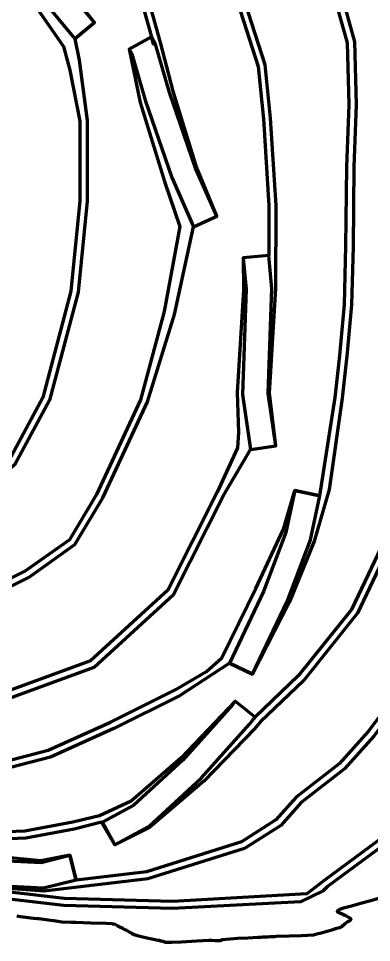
# Model space of a CAD drawing. Extents: x 334605 to 338795, y 3217454 to 3219673.
# Drawn here: x 337904 to 338250, y 3217454 to 3218357 of the extents above; entities that cross this region are included whole.
import ezdxf

# ---------------------------------------------------------------- set-up
doc = ezdxf.new("R2010")
doc.units = 0
doc.header["$MEASUREMENT"] = 0
for name, color, linetype, true_color in [('CREST', 5, 'Continuous', 0x0000ff), ('RAMP', 14, 'Continuous', 0xac0000), ('TOE', 94, 'Continuous', 0x00ac00)]:
    doc.layers.add(name, color=color, linetype=linetype, true_color=true_color)

msp = doc.modelspace()

# ---------------------------------------------------------------- linework, layer by layer
at = {"layer": 'CREST', "color": 5, "lineweight": 100, "true_color": 0x0000ff}
for points in [[(338404.507, 3218467.452, 1708.41), (338423.581, 3218350.803, 1708.41), (338428.875, 3218210.751, 1708.41), (338428.875, 3218137.069, 1708.41), (338427.099, 3218043.856, 1708.41), (338399.197, 3217934.298, 1708.41), (338421.969, 3217923.982, 1708.41), (338400.812, 3217873.501, 1708.41), (338367.465, 3217804.914, 1708.41), (338314.473, 3217738.135, 1708.41), (338251.964, 3217655.705, 1708.41), (338223.324, 3217623.601, 1708.41), (338180.862, 3217590.752, 1708.41), (338160.832, 3217568.319, 1708.41), (338125.58, 3217545.886, 1708.41), (338031.04, 3217516.242, 1708.41), (337929.031, 3217504.088, 1708.41), (337812.611, 3217512.825, 1708.41), (337815.516, 3217537.656, 1708.41), (337747.29, 3217549.281, 1708.41), (337656.757, 3217576.521, 1708.41), (337304.235, 3217745.572, 1708.41), (337257.817, 3217769.609, 1708.41)], [(337171.114, 3217868.456, 1663.41), (337421.194, 3217750.539, 1663.41), (337463.754, 3217734.674, 1663.41), (337524.736, 3217713.481, 1663.41), (337633.861, 3217683.432, 1663.41), (337765.609, 3217672.064, 1663.41), (337874.674, 3217685.143, 1663.41), (337978.408, 3217723.094, 1663.41), (338055.997, 3217793.853, 1663.41), (338105.179, 3217891.235, 1663.41), (338131.453, 3217935.58, 1663.41), (338156.177, 3217939.282, 1663.41), (338149.751, 3217990.833, 1663.41), (338156.044, 3218092.955, 1663.41), (338156.309, 3218174.041, 1663.41), (338150.848, 3218259.357, 1663.41), (338145.709, 3218311.397, 1663.41), (338116.414, 3218402.835, 1663.41)], [(338213.997, 3218402.717, 1678.41), (338233.113, 3218334.185, 1678.41), (338234.69, 3218272.678, 1678.41), (338232.407, 3218211.788, 1678.41), (338231.646, 3218134.152, 1678.41), (338230.124, 3218077.067, 1678.41), (338225.557, 3218026.833, 1678.41), (338220.99, 3217985.732, 1678.41), (338208.348, 3217896.69, 1678.41), (338193.58, 3217846.049, 1678.41), (338169.13, 3217786.165, 1678.41), (338133.38, 3217716.196, 1678.41), (338110.815, 3217726.957, 1678.41), (338061.725, 3217695.004, 1678.41), (337997.529, 3217662.906, 1678.41), (337935.637, 3217635.184, 1678.41), (337829.402, 3217607.642, 1678.41), (337781.203, 3217604.691, 1678.41), (337604.146, 3217644.037, 1678.41), (337465.549, 3217707.749, 1678.41), (337419.08, 3217731.785, 1678.41), (337213.174, 3217825.524, 1678.41)], [(337949.001, 3218390.4, 1633.41), (337978.876, 3218352.882, 1633.41), (337959.645, 3218336.908, 1633.41), (337963.591, 3218316.06, 1633.41), (337971.499, 3218257.069, 1633.41), (337971.499, 3218178.253, 1633.41), (337962.6, 3218089.266, 1633.41), (337934.633, 3217983.753, 1633.41), (337900.756, 3217921.05, 1633.41), (337843.807, 3217868.243, 1633.41), (337735.087, 3217844.428, 1633.41), (337608.711, 3217835.366, 1633.41), (337504.134, 3217835.366, 1633.41), (337481.009, 3217836.75, 1633.41), (337457.885, 3217838.134, 1633.41), (337434.76, 3217839.519, 1633.41), (337411.635, 3217840.903, 1633.41), (337403.927, 3217841.364, 1633.41), (337396.219, 3217841.826, 1633.41), (337388.511, 3217842.287, 1633.41), (337295.866, 3217858.635, 1633.41), (337245.331, 3217871.188, 1633.41)], [(337292.974, 3217825.22, 1648.41), (337307.677, 3217818.53, 1648.41), (337322.379, 3217811.841, 1648.41), (337432.012, 3217789.653, 1648.41), (337517.673, 3217776.01, 1648.41), (337656.828, 3217758.299, 1648.41), (337763.935, 3217758.299, 1648.41), (337828.03, 3217767.576, 1648.41), (337914.879, 3217811.072, 1648.41), (337959.566, 3217842.68, 1648.41), (337986.814, 3217888.457, 1648.41), (338030.411, 3217982.19, 1648.41), (338056.914, 3218067.67, 1648.41), (338075.532, 3218153.408, 1648.41), (338098.39, 3218163.533, 1648.41), (338078.98, 3218210.999, 1648.41), (338055.778, 3218285.697, 1648.41), (338043.399, 3218333.244, 1648.41), (338028.937, 3218385.306, 1648.41)], [(338271.964, 3217851.261, 1693.41), (338236.007, 3217775.628, 1693.41), (338183.227, 3217709.746, 1693.41), (338141.163, 3217669.462, 1693.41), (338138.092, 3217666.198, 1693.41), (338135.248, 3217662.837, 1693.41), (338085.776, 3217611.703, 1693.41), (338032.665, 3217566.263, 1693.41), (337998.496, 3217549.514, 1693.41), (337985.431, 3217571.623, 1693.41), (337958.73, 3217564.562, 1693.41), (337911.46, 3217555.749, 1693.41), (337823.391, 3217552.452, 1693.41), (337747.216, 3217564.562, 1693.41), (337658.138, 3217593.765, 1693.41), (337541.792, 3217651.781, 1693.41), (337474.492, 3217684.63, 1693.41), (337315.056, 3217762.345, 1693.41), (337248.557, 3217794.393, 1693.41)], [(338282.704, 3217564.657, 1723.41), (338206.719, 3217508.533, 1723.41), (338202.412, 3217504.305, 1723.41), (338180.262, 3217493.688, 1723.41), (338055.077, 3217487.024, 1723.41), (337948.744, 3217489.985, 1723.41), (337836.572, 3217502.979, 1723.41), (337740.787, 3217514.186, 1723.41), (337645.344, 3217539.808, 1723.41), (337622.434, 3217549.361, 1723.41), (337632.081, 3217572.425, 1723.41), (337459.733, 3217647.143, 1723.41), (337273.679, 3217735.747, 1723.41)], [(338256.437, 3217496.78, 1734.697), (338248.912, 3217494.593, 1735.111), (338240.216, 3217492.281, 1735.145), (338230.048, 3217489.475, 1735.398), (338222.14, 3217487.387, 1735.399), (338218.265, 3217486.031, 1736.089), (338216.807, 3217485.274, 1736.86), (338216.105, 3217484.341, 1738.41), (338223.56, 3217480.729, 1738.41), (338225.463, 3217479.555, 1738.41), (338229.422, 3217477.514, 1738.41), (338228.506, 3217475.194, 1742.717), (338227.951, 3217474.775, 1743.28), (338226.204, 3217474.046, 1743.835), (338223.281, 3217471.79, 1746.91), (338222.694, 3217471.207, 1747.798), (338221.984, 3217470.676, 1748.509), (338221.285, 3217470.279, 1748.949), (338220.31, 3217469.249, 1750.55), (338219.228, 3217468.485, 1751.542), (338218.398, 3217468.227, 1751.622), (338216.94, 3217467.978, 1751.34), (338214.568, 3217467.127, 1751.807), (338211.679, 3217466.359, 1751.818), (338210.933, 3217466.02, 1752.112), (338200.286, 3217463.192, 1752.147), (338196.26, 3217461.964, 1752.5), (338192.838, 3217461.027, 1752.559), (338181.201, 3217460.558, 1752.3), (338169.564, 3217460.09, 1752.042), (338156.351, 3217459.803, 1751.223), (338154.893, 3217459.615, 1751.465), (338152.915, 3217459.597, 1751.291), (338150.507, 3217459.42, 1751.409), (338148.197, 3217459.157, 1751.721), (338146.586, 3217459.201, 1751.452), (338144.491, 3217458.986, 1751.685), (338143.355, 3217458.999, 1751.534), (338141.554, 3217458.832, 1751.696), (338138.796, 3217458.918, 1751.213), (338128.7, 3217458.299, 1751.442), (338118.605, 3217457.681, 1751.671), (338103.882, 3217456.528, 1752.513), (338101.758, 3217455.714, 1754.055), (338100.786, 3217455.535, 1754.333), (338099.045, 3217455.456, 1754.4), (338097.199, 3217455.409, 1754.209), (338093.457, 3217455.722, 1753.033), (338090.543, 3217455.768, 1752.561), (338078.94, 3217455.087, 1752.641), (338063.487, 3217454.405, 1752.241), (338054.462, 3217453.905, 1752.455), (338048.592, 3217454.049, 1752.507), (338046.695, 3217454.553, 1751.512), (338046.295, 3217454.816, 1750.954), (338045.974, 3217454.75, 1751.13), (338044.328, 3217455.328, 1749.969), (338043.326, 3217455.284, 1750.16), (338042.722, 3217455.779, 1749.095), (338041.438, 3217455.752, 1749.269), (338041.146, 3217455.912, 1748.931), (338039.336, 3217456.348, 1748.098), (338028.54, 3217458.365, 1744.439), (338020.839, 3217460.584, 1740.155), (338020.054, 3217460.66, 1740.054), (338018.732, 3217460.932, 1739.411), (338017.721, 3217461, 1739.221), (338017.796, 3217461.328, 1739.306), (338016.42, 3217461.686, 1739.42), (338015.567, 3217462.745, 1739.5), (338014.864, 3217463.195, 1739.395), (338013.276, 3217463.561, 1739.311), (338011.081, 3217465.414, 1739.247), (338009.68, 3217466.046, 1739.234), (338008.266, 3217466.209, 1739.245), (338006.515, 3217467.463, 1739.206), (338003.41, 3217468.906, 1739.175), (338002.352, 3217469.708, 1739.148), (338001.864, 3217469.83, 1739.149), (338001.367, 3217470.351, 1739.129), (337998.415, 3217471.693, 1739.101), (337998.037, 3217471.819, 1738.86), (337996.456, 3217471.901, 1738.804), (337995.942, 3217472.003, 1738.625), (337990.232, 3217472.346, 1738.246), (337975.216, 3217472.802, 1738.2), (337960.341, 3217473.39, 1737.786), (337955.466, 3217473.545, 1737.9), (337946.768, 3217473.955, 1737.534), (337940.835, 3217474.631, 1737.712), (337938.989, 3217474.956, 1737.507), (337933.447, 3217475.641, 1737.8), (337924.135, 3217476.905, 1737.36), (337922.897, 3217476.998, 1737.505), (337919.164, 3217477.535, 1737.355), (337906.377, 3217479.103, 1737.46), (337902.739, 3217479.703, 1737.139)], [(338256.437, 3217496.78, 1734.697), (338248.912, 3217494.593, 1735.111), (338240.216, 3217492.281, 1735.145), (338230.048, 3217489.475, 1735.398), (338222.14, 3217487.387, 1735.399), (338218.265, 3217486.031, 1736.089), (338216.807, 3217485.274, 1736.86), (338216.105, 3217484.341, 1738.41), (338223.56, 3217480.729, 1738.41), (338225.463, 3217479.555, 1738.41), (338229.422, 3217477.514, 1738.41), (338228.506, 3217475.194, 1742.717), (338227.951, 3217474.775, 1743.28), (338226.204, 3217474.046, 1743.835), (338223.281, 3217471.79, 1746.91), (338222.694, 3217471.207, 1747.798), (338221.984, 3217470.676, 1748.509), (338221.285, 3217470.279, 1748.949), (338220.31, 3217469.249, 1750.55), (338219.228, 3217468.485, 1751.542), (338218.398, 3217468.227, 1751.622), (338216.94, 3217467.978, 1751.34), (338214.568, 3217467.127, 1751.807), (338211.679, 3217466.359, 1751.818), (338210.933, 3217466.02, 1752.112), (338200.286, 3217463.192, 1752.147), (338196.26, 3217461.964, 1752.5), (338192.838, 3217461.027, 1752.559), (338181.201, 3217460.558, 1752.3), (338169.564, 3217460.09, 1752.042), (338156.351, 3217459.803, 1751.223), (338154.893, 3217459.615, 1751.465), (338152.915, 3217459.597, 1751.291), (338150.507, 3217459.42, 1751.409), (338148.197, 3217459.157, 1751.721), (338146.586, 3217459.201, 1751.452), (338144.491, 3217458.986, 1751.685), (338143.355, 3217458.999, 1751.534), (338141.554, 3217458.832, 1751.696), (338138.796, 3217458.918, 1751.213), (338128.7, 3217458.299, 1751.442), (338118.605, 3217457.681, 1751.671), (338103.882, 3217456.528, 1752.513), (338101.758, 3217455.714, 1754.055), (338100.786, 3217455.535, 1754.333), (338099.045, 3217455.456, 1754.4), (338097.199, 3217455.409, 1754.209), (338093.457, 3217455.722, 1753.033), (338090.543, 3217455.768, 1752.561), (338078.94, 3217455.087, 1752.641), (338063.487, 3217454.405, 1752.241), (338054.462, 3217453.905, 1752.455), (338048.592, 3217454.049, 1752.507), (338046.695, 3217454.553, 1751.512), (338046.295, 3217454.816, 1750.954), (338045.974, 3217454.75, 1751.13), (338044.328, 3217455.328, 1749.969), (338043.326, 3217455.284, 1750.16), (338042.722, 3217455.779, 1749.095), (338041.438, 3217455.752, 1749.269), (338041.146, 3217455.912, 1748.931), (338039.336, 3217456.348, 1748.098), (338028.54, 3217458.365, 1744.439), (338020.839, 3217460.584, 1740.155), (338020.054, 3217460.66, 1740.054), (338018.732, 3217460.932, 1739.411), (338017.721, 3217461, 1739.221), (338017.796, 3217461.328, 1739.306), (338016.42, 3217461.686, 1739.42), (338015.567, 3217462.745, 1739.5), (338014.864, 3217463.195, 1739.395), (338013.276, 3217463.561, 1739.311), (338011.081, 3217465.414, 1739.247), (338009.68, 3217466.046, 1739.234), (338008.266, 3217466.209, 1739.245), (338006.515, 3217467.463, 1739.206), (338003.41, 3217468.906, 1739.175), (338002.352, 3217469.708, 1739.148), (338001.864, 3217469.83, 1739.149), (338001.367, 3217470.351, 1739.129), (337998.415, 3217471.693, 1739.101), (337998.037, 3217471.819, 1738.86), (337996.456, 3217471.901, 1738.804), (337995.942, 3217472.003, 1738.625), (337990.232, 3217472.346, 1738.246), (337975.216, 3217472.802, 1738.2), (337960.341, 3217473.39, 1737.786), (337955.466, 3217473.545, 1737.9), (337946.768, 3217473.955, 1737.534), (337940.835, 3217474.631, 1737.712), (337938.989, 3217474.956, 1737.507), (337933.447, 3217475.641, 1737.8), (337924.135, 3217476.905, 1737.36), (337922.897, 3217476.998, 1737.505), (337919.164, 3217477.535, 1737.355), (337906.377, 3217479.103, 1737.46), (337902.739, 3217479.703, 1737.139)]]:
    msp.add_polyline3d(points, dxfattribs=at)
at = {"layer": 'RAMP', "color": 14, "lineweight": 100, "true_color": 0xac0000}
for points in [[(337978.876, 3218352.882, 1633.41), (337948.163, 3218389.855, 1629.552), (337908.955, 3218461.49, 1622.998), (337883.337, 3218512.595, 1618.41), (337860.988, 3218501.391, 1618.41), (337886.808, 3218449.883, 1622.897), (337927.391, 3218375.736, 1629.479), (337959.645, 3218336.908, 1633.41), (337978.876, 3218352.882, 1633.41)], [(338098.39, 3218163.533, 1648.41), (338077.586, 3218210.499, 1644.288), (338052.184, 3218284.672, 1637.996), (338038.422, 3218331.905, 1634.048), (338034.573, 3218338.864, 1633.41), (338012.696, 3218326.764, 1633.41), (338015.198, 3218322.24, 1633.83), (338028.344, 3218277.121, 1637.647), (338054.287, 3218201.369, 1644.15), (338075.532, 3218153.408, 1648.41), (338098.39, 3218163.533, 1648.41)], [(338156.177, 3217939.282, 1663.41), (338148.465, 3217990.792, 1659.23), (338152.241, 3218093.078, 1651.015), (338149.15, 3218125.393, 1648.41), (338124.264, 3218123.013, 1648.41), (338127.197, 3218092.346, 1650.865), (338123.396, 3217989.391, 1659.074), (338131.453, 3217935.58, 1663.41), (338156.177, 3217939.282, 1663.41)], [(338133.38, 3217716.196, 1678.41), (338167.174, 3217787.062, 1672.11), (338189.873, 3217847.342, 1666.941), (338199.204, 3217890.338, 1663.41), (338174.773, 3217895.64, 1663.41), (338165.831, 3217854.436, 1666.902), (338144.151, 3217796.865, 1671.996), (338110.815, 3217726.957, 1678.41), (338133.38, 3217716.196, 1678.41)], [(337998.496, 3217549.514, 1693.41), (338031.898, 3217567.429, 1690.368), (338083.081, 3217614.568, 1684.783), (338130.412, 3217667.213, 1679.101), (338133.108, 3217670.646, 1678.751), (338135.775, 3217673.95, 1678.41), (338116.323, 3217689.654, 1678.41), (338113.548, 3217686.218, 1678.785), (338111.263, 3217683.307, 1679.098), (338065.278, 3217632.159, 1684.931), (338017.291, 3217587.964, 1690.464), (337986.679, 3217571.545, 1693.41), (337998.496, 3217549.514, 1693.41)], [(337812.611, 3217512.825, 1708.41), (337813.856, 3217537.794, 1708.41), (337926.524, 3217532.177, 1696.481), (337954.71, 3217539.178, 1693.41), (337960.736, 3217514.915, 1693.41), (337928.967, 3217507.024, 1696.7), (337812.611, 3217512.825, 1708.41)]]:
    msp.add_polyline3d(points, dxfattribs=at)
at = {"layer": 'TOE', "color": 94, "lineweight": 100, "true_color": 0x00ac00}
for points in [[(338397.819, 3218464.973, 1693.41), (338416.602, 3218350.103, 1693.41), (338421.875, 3218210.619, 1693.41), (338421.875, 3218137.136, 1693.41), (338420.116, 3218044.799, 1693.41), (338392.821, 3217937.186, 1693.41), (338373.066, 3217886.965, 1693.41), (338343.701, 3217823.023, 1693.41), (338333.731, 3217813.261, 1693.41), (338350.289, 3217794.531, 1693.41), (338308.942, 3217742.426, 1693.41), (338246.555, 3217660.157, 1693.41), (338218.53, 3217628.743, 1693.41), (338176.069, 3217595.895, 1693.41), (338156.256, 3217573.704, 1693.41), (338122.603, 3217552.288, 1693.41), (338029.566, 3217523.116, 1693.41), (337960.736, 3217514.915, 1693.41), (337954.71, 3217539.178, 1693.41)], [(338109.777, 3218400.609, 1648.41), (338138.816, 3218309.969, 1648.41), (338143.87, 3218258.789, 1648.41), (338149.308, 3218173.829, 1648.41), (338149.15, 3218125.393, 1648.41), (338124.264, 3218123.013, 1648.41), (338124.45, 3218091.573, 1648.41), (338118.179, 3217991.248, 1648.41), (338119.433, 3217952.373, 1648.41), (338118.47, 3217937.171, 1648.41), (338098.65, 3217893.834, 1648.41), (338050.329, 3217798.158, 1648.41), (337974.709, 3217729.195, 1648.41), (337873.033, 3217691.996, 1648.41), (337765.492, 3217679.1, 1648.41), (337635.101, 3217690.351, 1648.41), (337526.816, 3217720.169, 1648.41), (337466.126, 3217741.26, 1648.41), (337423.914, 3217756.996, 1648.41), (337051.792, 3217931.366, 1648.41)], [(337262.853, 3217812.92, 1663.41), (337424.77, 3217739.464, 1663.41), (337468.473, 3217714.109, 1663.41), (337606.392, 3217650.709, 1663.41), (337781.759, 3217611.738, 1663.41), (337828.3, 3217614.588, 1663.41), (337933.312, 3217641.813, 1663.41), (337994.532, 3217669.234, 1663.41), (338058.319, 3217701.127, 1663.41), (338088.377, 3217718.73, 1663.41), (338103.228, 3217732.247, 1663.41), (338136.585, 3217799.69, 1663.41), (338163.733, 3217857.759, 1663.41), (338174.773, 3217895.64, 1663.41), (338199.204, 3217890.338, 1663.41), (338214.045, 3217986.611, 1663.41), (338218.592, 3218027.536, 1663.41), (338223.132, 3218077.478, 1663.41), (338224.647, 3218134.28, 1663.41), (338225.408, 3218211.953, 1663.41), (338227.687, 3218272.719, 1663.41), (338226.138, 3218333.139, 1663.41), (338207.333, 3218400.556, 1663.41)], [(338022.245, 3218383.244, 1633.41), (338036.55, 3218331.747, 1633.41), (338034.573, 3218338.864, 1633.41), (338012.696, 3218326.764, 1633.41), (338023.465, 3218274.898, 1633.41), (338047.226, 3218197.674, 1633.41), (338062.323, 3218153.459, 1633.41), (338046.941, 3218070.519, 1633.41), (338023.642, 3217984.234, 1633.41), (337980.617, 3217891.732, 1633.41), (337954.311, 3217847.537, 1633.41), (337911.27, 3217817.093, 1633.41), (337825.907, 3217774.342, 1633.41), (337763.431, 3217765.299, 1633.41), (337657.272, 3217765.299, 1633.41), (337518.666, 3217782.94, 1633.41), (337433.257, 3217796.543, 1633.41), (337324.551, 3217818.543, 1633.41), (337310.576, 3217824.901, 1633.41), (337295.873, 3217831.591, 1633.41), (337281.17, 3217838.281, 1633.41)], [(337919.82, 3218370.946, 1618.41), (337948.375, 3218329.434, 1618.41), (337954.485, 3218306.448, 1618.41), (337964.499, 3218256.376, 1618.41), (337964.499, 3218178.602, 1618.41), (337955.69, 3218090.519, 1618.41), (337928.079, 3217986.349, 1618.41), (337895.148, 3217925.396, 1618.41), (337840.446, 3217874.673, 1618.41), (337734.083, 3217851.374, 1618.41), (337608.46, 3217842.366, 1618.41), (337504.343, 3217842.366, 1618.41), (337481.427, 3217843.737, 1618.41), (337458.303, 3217845.121, 1618.41), (337435.178, 3217846.506, 1618.41), (337412.053, 3217847.891, 1618.41), (337430.029, 3217846.815, 1618.41), (337429.538, 3217871.81, 1618.41), (337390.358, 3217873.962, 1618.41), (337389.269, 3217873.92, 1618.41), (337300.278, 3217886.914, 1618.41), (337250.481, 3217902.089, 1618.41)], [(338265.509, 3217853.986, 1678.41), (338230.035, 3217779.369, 1678.41), (338178.044, 3217714.472, 1678.41), (338135.775, 3217673.95, 1678.41), (338116.323, 3217689.654, 1678.41), (338089.925, 3217662.064, 1678.41), (338063.584, 3217634.502, 1678.41), (338014.631, 3217592.146, 1678.41), (337983.621, 3217577.846, 1678.41), (337957.447, 3217571.443, 1678.41), (337910.683, 3217562.725, 1678.41), (337823.814, 3217559.473, 1678.41), (337748.866, 3217571.388, 1678.41), (337660.804, 3217600.257, 1678.41), (337544.889, 3217658.059, 1678.41), (337477.561, 3217690.921, 1678.41), (337318.109, 3217768.644, 1678.41), (337251.427, 3217800.78, 1678.41)], [(337954.71, 3217539.178, 1693.41), (337926.384, 3217533.619, 1696.481), (337814.205, 3217544.785, 1708.41), (337814.205, 3217544.785, 1693.41), (337748.892, 3217556.109, 1693.41), (337659.294, 3217583.068, 1693.41), (337307.359, 3217751.837, 1693.41), (337261.036, 3217775.825, 1693.41)], [(338278.203, 3217570.035, 1708.41), (338203.214, 3217514.646, 1708.41), (338186.466, 3217501.328, 1708.41), (338054.98, 3217494.024, 1708.41), (337949.283, 3217496.958, 1708.41), (337837.11, 3217509.953, 1708.41), (337812.611, 3217512.825, 1708.41), (337815.516, 3217537.656, 1708.41), (337746.81, 3217545.609, 1708.41), (337655.672, 3217570.09, 1708.41), (337634.78, 3217578.878, 1708.41), (337462.681, 3217653.493, 1708.41), (337329.843, 3217718.072, 1708.41), (337276.684, 3217742.071, 1708.41)]]:
    msp.add_polyline3d(points, dxfattribs=at)

doc.saveas('drawing.dxf')
